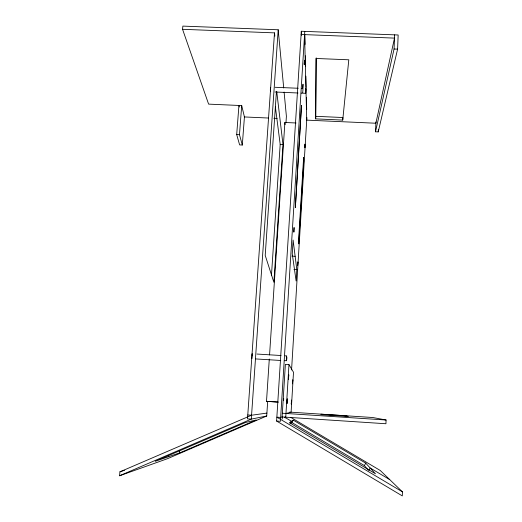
<?xml version="1.0" encoding="UTF-8"?>
<svg xmlns="http://www.w3.org/2000/svg" width="522" height="522" viewBox="0 0 522 522"><rect width="100%" height="100%" fill="white"/><g stroke="black" fill="none" stroke-linecap="round" stroke-linejoin="round"><path stroke-width="0.78" d="M315.68 118.879L316.051 58.477L348.8 59.795L342.732 120.086L315.68 118.879L316.215 57.857M290.865 417.443L380.238 470.466L402.436 491.861L402.299 495.9L276.608 421.045L301.305 31.248L398.156 34.987L397.601 49.153L378.215 131.903L375.501 131.785L375.931 121.952M252.237 355.736L252.178 353.753L251.885 358.653M289.619 412.099L372.754 417.515L386.084 420.008L385.934 423.747L282.115 416.941L285.377 364.408L288.973 364.63L293.508 372.251L291.106 412.191L285.978 413.47M375.501 131.785L394.064 49.009L394.632 34.85M378.215 131.903L378.319 129.521M342.732 120.086L342.863 117.522L315.83 116.321M285.201 417.887L285.286 416.549M285.749 417.176L288.973 364.63M296.803 269.639L296.111 280.993L292.255 253.79L293.11 240.068L296.803 269.639L293.925 269.482M291.563 369.974L306.877 117.587M304.783 31.385L280.418 421.3L276.608 421.045M282.219 419.068L282.356 416.856L280.66 417.417L276.856 417.169L402.436 491.861M276.732 91.559L282.983 144.522L273.88 282.298L265.209 255.382L276.432 91.572M277.991 402.11L266.507 401.314L269.293 359.045M269.561 354.98L284.888 122.481L296.046 122.983M266.905 413.085L251.565 415.231L119.949 471.816L119.564 475.764L167.627 458.636L266.716 416.008L267.675 401.385M285.971 122.781L286.395 116.282L284.098 92.029M271.44 275.655L280.19 144.392L275.342 106.664M239.317 106.977L238.939 105.457L236.688 134.559L239.631 144.907L242.306 145.031L244.433 116.954L241.706 105.581L208.611 104.126L182.563 29.304L182.863 26.1L278.2 29.774L251.297 419.107L119.564 475.764M182.563 29.304L274.5 32.873L247.506 418.859L251.297 419.107L266.716 416.008M242.306 145.031L239.474 134.689L241.706 105.581M283.531 400.367L283.7 398.671M302.819 92.733C302.029 93.516 304.404 86.933 301.37 88.401M302.812 88.603L303.001 84.199L302.753 88.57M270.644 90.919C270.174 93.784 270.305 85.947 270.742 87.592M305.696 93.314L305.925 88.603L305.696 93.314L301.174 93.125M368.708 470.648L370.163 467.993L389.751 479.627M367.742 469.519L364.382 465.585L365.72 463.144L293.253 420.138L289.449 422.65L375.429 473.754L365.72 463.144M290.043 423.877L291.511 421.287L284.758 417.274M290.663 423.427L291.896 422.526L293.253 420.138M284.758 360.722C287.433 362.144 287.752 354.692 285.071 355.769M286.669 355.867L286.363 360.819M179.992 452.757L256.23 419.956L245.614 422.435L155.243 461.304L179.992 452.757L179.248 450.832M119.949 471.816L124.51 470.283M301.103 34.485L394.502 38.113L375.879 123.231L306.721 120.132L304.58 34.622M394.064 49.009L397.601 49.153M275.146 87.285L298.192 88.264M275.003 92.002L298.003 92.988M244.185 116.941L268.288 118.024M273.913 118.272L277.123 118.416M236.688 134.559L239.474 134.689M280.19 144.392L282.983 144.522M291.981 256.126L295.139 256.295M256.987 354.046L281.058 355.521M255.845 358.94L280.745 360.474M266.507 401.314L278.233 402.071M282.343 413.235L386.084 420.008M247.774 414.983L251.565 415.231M291.896 422.526L364.382 465.585M168.13 455.275L168.665 456.672M274.5 32.873L274.846 36.109M284.888 122.481L285.11 124.66M278.2 29.774L283.714 87.983M301.305 31.248L301.442 35.32M304.861 34.641L305.096 44.396M305.377 55.782L305.631 66.353M305.872 76.114L306.146 87.5M306.381 97.262L306.682 109.457M297.657 265.156L297.677 265.6L297.886 261.9L297.657 265.156M304.248 63.756L304.274 64.728L304.476 60.154L304.248 63.756M286.989 402.945L287.002 403.663L287.302 398.821L286.989 402.945M304.828 147.126L304.835 147.759L305.024 144.092L304.828 147.126M288.464 378.822L288.477 379.585L288.77 374.803L288.464 378.822M293.827 231.246C293.86 236.048 294.408 220.721 293.827 231.246M291.296 403.513L291.302 404.113L291.544 400.054L291.296 403.513M292.516 383.239L292.522 383.872L292.764 379.84L292.516 383.239M303.628 157.513L298.512 241.51L298.741 243.904L303.778 161.05L303.628 157.513M301.481 105.424L295.354 207.632L301.481 105.424M345.975 415.812L320.913 414.181L321.395 414.709L348.181 416.458L345.975 415.812"/></g></svg>
